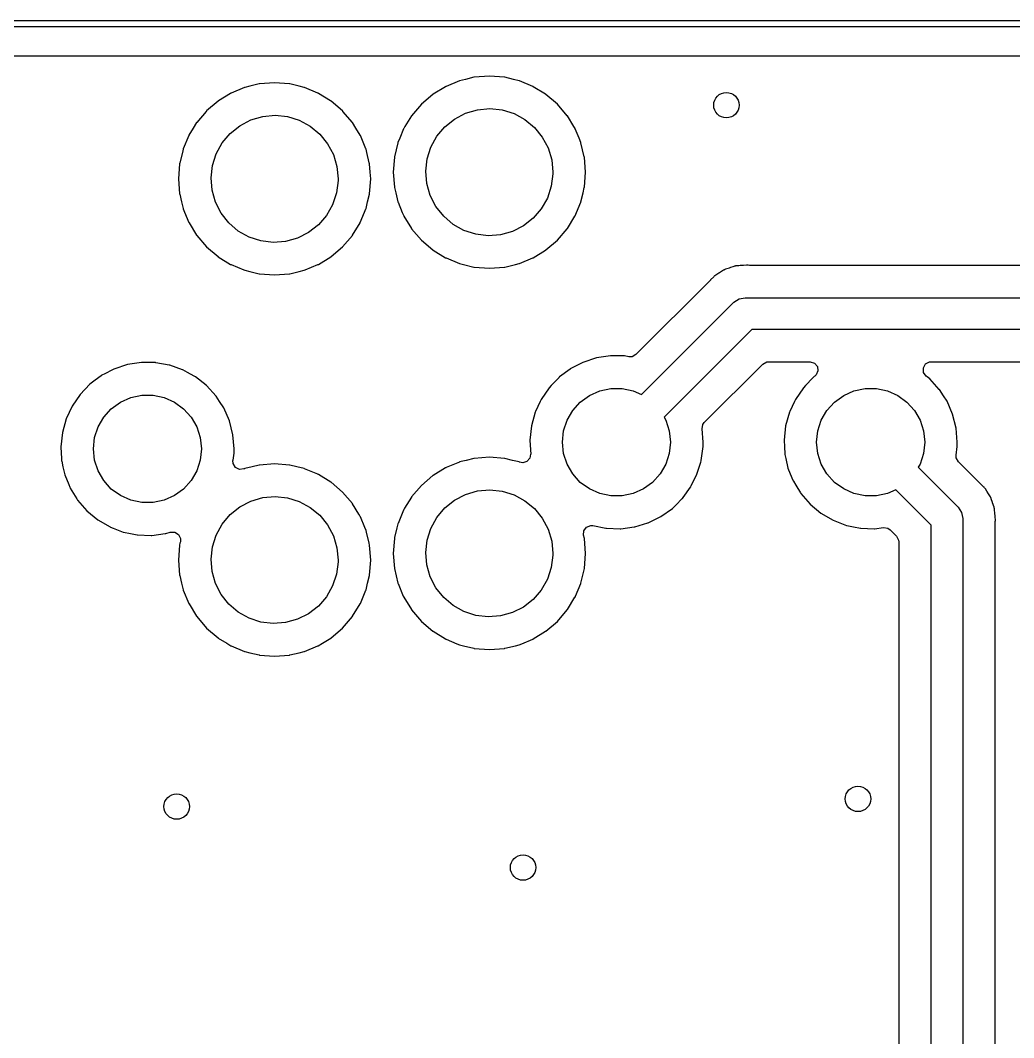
# Model space of a CAD drawing. Extents: x 10 to 287, y -200 to -10.
# Drawn here: x 130.97 to 146.6, y -71.2 to -55.19 of the extents above; entities that cross this region are included whole.
import ezdxf

# ---------------------------------------------------------------- set-up
doc = ezdxf.new("R2010")
doc.units = 0
doc.layers.add('BLACK', color=7, linetype='CONTINUOUS')

msp = doc.modelspace()

# ---------------------------------------------------------------- linework, layer by layer
at = {"layer": 'BLACK', "linetype": 'CONTINUOUS'}
for p, q in [((98.155, -55.185), (177.79, -55.185)), ((177.74, -55.285), (98.205, -55.285)), ((100.78, -55.7435), (175.6, -55.7435)), ((134.728, -56.1866), (134.583, -56.2216)), ((134.733, -56.1855), (134.728, -56.1866)), ((134.728, -56.1866), (134.728, -56.1866)), ((134.97, -56.1668), (134.733, -56.1855)), ((135.207, -56.1855), (134.97, -56.1668)), ((135.212, -56.1866), (135.207, -56.1855)), ((135.357, -56.2216), (135.212, -56.1866)), ((135.212, -56.1866), (135.212, -56.1866)), ((137.878, -56.1378), (137.668, -56.2249)), ((137.882, -56.1359), (137.878, -56.1378)), ((137.878, -56.1378), (137.878, -56.1378)), ((137.972, -56.1144), (137.882, -56.1359)), ((138.108, -56.0816), (137.972, -56.1144)), ((138.113, -56.0805), (138.108, -56.0816)), ((138.108, -56.0816), (138.108, -56.0816)), ((138.35, -56.0618), (138.113, -56.0805)), ((138.587, -56.0805), (138.35, -56.0618)), ((138.592, -56.0816), (138.587, -56.0805)), ((138.728, -56.1144), (138.592, -56.0816)), ((138.592, -56.0816), (138.592, -56.0816)), ((138.818, -56.1359), (138.728, -56.1144)), ((138.822, -56.1378), (138.818, -56.1359)), ((139.032, -56.2249), (138.822, -56.1378)), ((138.822, -56.1378), (138.822, -56.1378)), ((134.279, -56.3343), (134.088, -56.4513)), ((134.283, -56.3318), (134.279, -56.3343)), ((134.288, -56.3299), (134.283, -56.3318)), ((134.498, -56.2428), (134.288, -56.3299)), ((134.288, -56.3299), (134.288, -56.3299)), ((134.502, -56.2409), (134.498, -56.2428)), ((134.498, -56.2428), (134.498, -56.2428)), ((134.583, -56.2216), (134.502, -56.2409)), ((135.438, -56.2409), (135.357, -56.2216)), ((135.442, -56.2428), (135.438, -56.2409)), ((135.652, -56.3299), (135.442, -56.2428)), ((135.442, -56.2428), (135.442, -56.2428)), ((135.657, -56.3318), (135.652, -56.3299)), ((135.652, -56.3299), (135.652, -56.3299)), ((135.661, -56.3343), (135.657, -56.3318)), ((135.852, -56.4513), (135.661, -56.3343)), ((137.461, -56.3508), (137.28, -56.505)), ((137.465, -56.3482), (137.461, -56.3508)), ((137.659, -56.2293), (137.465, -56.3482)), ((137.465, -56.3482), (137.465, -56.3482)), ((137.663, -56.2268), (137.659, -56.2293)), ((137.668, -56.2249), (137.663, -56.2268)), ((137.668, -56.2249), (137.668, -56.2249)), ((139.037, -56.2268), (139.032, -56.2249)), ((139.032, -56.2249), (139.032, -56.2249)), ((139.041, -56.2293), (139.037, -56.2268)), ((139.235, -56.3482), (139.041, -56.2293)), ((139.239, -56.3508), (139.235, -56.3482)), ((139.235, -56.3482), (139.235, -56.3482)), ((139.42, -56.505), (139.239, -56.3508)), ((134.081, -56.4558), (133.9, -56.61)), ((134.088, -56.4513), (134.081, -56.4558)), ((135.859, -56.4558), (135.852, -56.4513)), ((136.04, -56.61), (135.859, -56.4558)), ((137.28, -56.505), (137.126, -56.6856)), ((139.574, -56.6856), (139.42, -56.505)), ((133.894, -56.6177), (133.746, -56.7906)), ((133.897, -56.6138), (133.894, -56.6177)), ((133.9, -56.61), (133.897, -56.6138)), ((134.783, -56.6977), (134.977, -56.68)), ((134.977, -56.68), (135.171, -56.7004)), ((136.043, -56.6138), (136.04, -56.61)), ((136.046, -56.6177), (136.043, -56.6138)), ((136.194, -56.7906), (136.046, -56.6177)), ((137.802, -56.7382), (137.975, -56.6478)), ((137.975, -56.6478), (138.163, -56.5927)), ((138.163, -56.5927), (138.357, -56.575)), ((138.357, -56.575), (138.551, -56.5954)), ((138.551, -56.5954), (138.738, -56.6531)), ((138.738, -56.6531), (138.909, -56.746)), ((133.743, -56.7948), (133.689, -56.8838)), ((133.746, -56.7906), (133.743, -56.7948)), ((133.743, -56.7948), (133.743, -56.7948)), ((134.27, -56.9655), (134.422, -56.8432)), ((134.422, -56.8432), (134.595, -56.7528)), ((134.595, -56.7528), (134.783, -56.6977)), ((135.171, -56.7004), (135.358, -56.7581)), ((135.358, -56.7581), (135.529, -56.851)), ((136.197, -56.7948), (136.194, -56.7906)), ((136.251, -56.8838), (136.197, -56.7948)), ((136.197, -56.7948), (136.197, -56.7948)), ((137.123, -56.6898), (137.021, -56.8572)), ((137.126, -56.6856), (137.123, -56.6898)), ((137.123, -56.6898), (137.123, -56.6898)), ((137.65, -56.8605), (137.802, -56.7382)), ((138.909, -56.746), (139.06, -56.8704)), ((139.577, -56.6898), (139.574, -56.6856)), ((139.679, -56.8572), (139.577, -56.6898)), ((139.577, -56.6898), (139.577, -56.6898)), ((133.62, -56.9976), (133.533, -57.2078)), ((133.622, -56.993), (133.62, -56.9976)), ((133.62, -56.9976), (133.62, -56.9976)), ((133.689, -56.8838), (133.622, -56.993)), ((134.145, -57.115), (134.27, -56.9655)), ((135.529, -56.851), (135.68, -56.9754)), ((135.68, -56.9754), (135.803, -57.1266)), ((136.318, -56.993), (136.251, -56.8838)), ((136.32, -56.9976), (136.318, -56.993)), ((136.407, -57.2078), (136.32, -56.9976)), ((136.32, -56.9976), (136.32, -56.9976)), ((137, -56.8926), (136.939, -57.0406)), ((137.002, -56.888), (137, -56.8926)), ((137, -56.8926), (137, -56.8926)), ((137.021, -56.8572), (137.002, -56.888)), ((137.525, -57.01), (137.65, -56.8605)), ((139.06, -56.8704), (139.183, -57.0216)), ((139.698, -56.888), (139.679, -56.8572)), ((139.7, -56.8926), (139.698, -56.888)), ((139.761, -57.0406), (139.7, -56.8926)), ((139.7, -56.8926), (139.7, -56.8926)), ((134.051, -57.2861), (134.145, -57.115)), ((135.803, -57.1266), (135.895, -57.2989)), ((136.91, -57.1122), (136.857, -57.3307)), ((136.911, -57.1074), (136.91, -57.1122)), ((136.939, -57.0406), (136.911, -57.1074)), ((137.431, -57.1811), (137.525, -57.01)), ((139.183, -57.0216), (139.275, -57.1939)), ((139.789, -57.1074), (139.761, -57.0406)), ((139.79, -57.1122), (139.789, -57.1074)), ((139.843, -57.3307), (139.79, -57.1122)), ((133.519, -57.2635), (133.48, -57.4262)), ((133.531, -57.2124), (133.519, -57.2635)), ((133.533, -57.2078), (133.531, -57.2124)), ((133.992, -57.4721), (134.051, -57.2861)), ((135.895, -57.2989), (135.951, -57.4858)), ((136.409, -57.2124), (136.407, -57.2078)), ((136.421, -57.2635), (136.409, -57.2124)), ((136.46, -57.4262), (136.421, -57.2635)), ((137.372, -57.3671), (137.431, -57.1811)), ((139.275, -57.1939), (139.331, -57.3808)), ((133.475, -57.4433), (133.457, -57.68)), ((133.48, -57.4262), (133.475, -57.4433)), ((133.97, -57.666), (133.992, -57.4721)), ((136.465, -57.4433), (136.46, -57.4262)), ((136.475, -57.575), (136.465, -57.4433)), ((136.855, -57.3383), (136.837, -57.575)), ((136.857, -57.3307), (136.855, -57.3383)), ((137.35, -57.561), (137.372, -57.3671)), ((139.331, -57.3808), (139.35, -57.575)), ((139.845, -57.3383), (139.843, -57.3307)), ((139.863, -57.575), (139.845, -57.3383)), ((135.951, -57.4858), (135.97, -57.68)), ((136.483, -57.68), (136.475, -57.575)), ((136.837, -57.575), (136.855, -57.8117)), ((137.366, -57.7555), (137.35, -57.561)), ((139.35, -57.6029), (139.325, -57.7965)), ((139.35, -57.575), (139.35, -57.6029)), ((139.845, -57.8117), (139.863, -57.575)), ((133.457, -57.68), (133.475, -57.9167)), ((133.986, -57.8605), (133.97, -57.666)), ((135.97, -57.7079), (135.945, -57.9015)), ((135.97, -57.68), (135.97, -57.7079)), ((136.465, -57.9167), (136.483, -57.68)), ((137.42, -57.9431), (137.366, -57.7555)), ((139.325, -57.7965), (139.264, -57.9817)), ((133.475, -57.9167), (133.477, -57.9215)), ((133.477, -57.9215), (133.477, -57.9215)), ((133.477, -57.9215), (133.506, -58.0426)), ((134.04, -58.0481), (133.986, -57.8605)), ((135.945, -57.9015), (135.884, -58.0867)), ((136.434, -58.0426), (136.463, -57.9215)), ((136.463, -57.9215), (136.465, -57.9167)), ((136.463, -57.9215), (136.463, -57.9215)), ((136.855, -57.8117), (136.857, -57.8165)), ((136.857, -57.8165), (136.857, -57.8165)), ((136.857, -57.8165), (136.876, -57.8983)), ((136.876, -57.8983), (136.911, -58.0426)), ((137.509, -58.1167), (137.42, -57.9431)), ((139.789, -58.0426), (139.824, -57.8983)), ((139.824, -57.8983), (139.843, -57.8165)), ((139.843, -57.8165), (139.845, -57.8117)), ((139.843, -57.8165), (139.843, -57.8165)), ((133.506, -58.0426), (133.531, -58.1476)), ((134.129, -58.2217), (134.04, -58.0481)), ((135.884, -58.0867), (135.787, -58.2564)), ((136.409, -58.1476), (136.434, -58.0426)), ((136.911, -58.0426), (136.913, -58.0472)), ((136.913, -58.0472), (136.913, -58.0472)), ((136.913, -58.0472), (136.98, -58.2106)), ((137.631, -58.2697), (137.509, -58.1167)), ((139.264, -57.9817), (139.167, -58.1514)), ((139.72, -58.2106), (139.787, -58.0472)), ((139.787, -58.0472), (139.789, -58.0426)), ((139.787, -58.0472), (139.787, -58.0472)), ((133.531, -58.1476), (133.533, -58.1522)), ((133.533, -58.1522), (133.533, -58.1522)), ((133.533, -58.1522), (133.554, -58.203)), ((133.554, -58.203), (133.622, -58.367)), ((134.251, -58.3747), (134.129, -58.2217)), ((135.787, -58.2564), (135.66, -58.4042)), ((136.318, -58.367), (136.386, -58.203)), ((136.386, -58.203), (136.407, -58.1522)), ((136.407, -58.1522), (136.409, -58.1476)), ((136.407, -58.1522), (136.407, -58.1522)), ((136.98, -58.2106), (137.002, -58.262)), ((137.002, -58.262), (137.004, -58.2662)), ((137.004, -58.2662), (137.123, -58.4602)), ((137.779, -58.3961), (137.631, -58.2697)), ((139.167, -58.1514), (139.04, -58.2992)), ((139.577, -58.4602), (139.696, -58.2662)), ((139.696, -58.2662), (139.698, -58.262)), ((139.698, -58.262), (139.72, -58.2106)), ((133.622, -58.367), (133.624, -58.3712)), ((133.624, -58.3712), (133.743, -58.5652)), ((134.399, -58.5011), (134.251, -58.3747)), ((135.66, -58.4042), (135.506, -58.5243)), ((136.197, -58.5652), (136.316, -58.3712)), ((136.316, -58.3712), (136.318, -58.367)), ((137.95, -58.4914), (137.779, -58.3961)), ((138.886, -58.4193), (138.712, -58.5073)), ((139.04, -58.2992), (138.886, -58.4193)), ((133.743, -58.5652), (133.743, -58.5652)), ((133.743, -58.5652), (133.746, -58.5694)), ((133.746, -58.5694), (133.9, -58.75)), ((134.57, -58.5964), (134.399, -58.5011)), ((134.755, -58.6567), (134.57, -58.5964)), ((135.506, -58.5243), (135.332, -58.6123)), ((136.04, -58.75), (136.194, -58.5694)), ((136.194, -58.5694), (136.197, -58.5652)), ((136.197, -58.5652), (136.197, -58.5652)), ((137.123, -58.4602), (137.123, -58.4602)), ((137.123, -58.4602), (137.126, -58.4644)), ((137.126, -58.4644), (137.28, -58.645)), ((138.135, -58.5517), (137.95, -58.4914)), ((138.329, -58.5748), (138.135, -58.5517)), ((138.524, -58.5598), (138.329, -58.5748)), ((138.712, -58.5073), (138.524, -58.5598)), ((139.42, -58.645), (139.574, -58.4644)), ((139.574, -58.4644), (139.577, -58.4602)), ((139.577, -58.4602), (139.577, -58.4602)), ((133.9, -58.75), (134.081, -58.9042)), ((134.949, -58.6798), (134.755, -58.6567)), ((135.144, -58.6648), (134.949, -58.6798)), ((135.332, -58.6123), (135.144, -58.6648)), ((135.859, -58.9042), (136.04, -58.75)), ((137.28, -58.645), (137.461, -58.7992)), ((139.239, -58.7992), (139.42, -58.645)), ((134.081, -58.9042), (134.085, -58.9068)), ((134.085, -58.9068), (134.085, -58.9068)), ((134.085, -58.9068), (134.279, -59.0256)), ((135.661, -59.0256), (135.855, -58.9068)), ((135.855, -58.9068), (135.859, -58.9042)), ((135.855, -58.9068), (135.855, -58.9068)), ((137.461, -58.7992), (137.465, -58.8018)), ((137.465, -58.8018), (137.465, -58.8018)), ((137.465, -58.8018), (137.659, -58.9207)), ((137.659, -58.9207), (137.663, -58.9232)), ((137.663, -58.9232), (137.668, -58.9251)), ((139.032, -58.9251), (139.037, -58.9232)), ((139.037, -58.9232), (139.041, -58.9207)), ((139.041, -58.9207), (139.235, -58.8018)), ((139.235, -58.8018), (139.239, -58.7992)), ((139.235, -58.8018), (139.235, -58.8018)), ((134.279, -59.0256), (134.283, -59.0282)), ((134.283, -59.0282), (134.288, -59.0301)), ((134.288, -59.0301), (134.288, -59.0301)), ((134.288, -59.0301), (134.487, -59.1126)), ((135.453, -59.1126), (135.652, -59.0301)), ((135.652, -59.0301), (135.657, -59.0282)), ((135.652, -59.0301), (135.652, -59.0301)), ((135.657, -59.0282), (135.661, -59.0256)), ((137.668, -58.9251), (137.668, -58.9251)), ((137.668, -58.9251), (137.878, -59.0122)), ((137.878, -59.0122), (137.882, -59.0141)), ((137.882, -59.0141), (137.941, -59.0282)), ((137.941, -59.0282), (138.108, -59.0684)), ((138.108, -59.0684), (138.108, -59.0684)), ((138.108, -59.0684), (138.113, -59.0695)), ((138.113, -59.0695), (138.35, -59.0882)), ((138.35, -59.0882), (138.587, -59.0695)), ((138.587, -59.0695), (138.592, -59.0684)), ((138.592, -59.0684), (138.759, -59.0282)), ((138.592, -59.0684), (138.592, -59.0684)), ((138.759, -59.0282), (138.818, -59.0141)), ((138.818, -59.0141), (138.822, -59.0122)), ((138.822, -59.0122), (139.032, -58.9251)), ((139.032, -58.9251), (139.032, -58.9251)), ((142.127, -59.0832), (142.064, -59.1034)), ((142.131, -59.0817), (142.127, -59.0832)), ((142.199, -59.0568), (142.131, -59.0817)), ((142.207, -59.056), (142.199, -59.0568)), ((142.212, -59.0546), (142.207, -59.056)), ((142.218, -59.0534), (142.212, -59.0546)), ((142.225, -59.0511), (142.218, -59.0534)), ((142.233, -59.0505), (142.225, -59.0511)), ((142.273, -59.0473), (142.233, -59.0505)), ((142.233, -59.0505), (142.233, -59.0505)), ((142.298, -59.0452), (142.273, -59.0473)), ((142.302, -59.0448), (142.298, -59.0452)), ((142.327, -59.0419), (142.302, -59.0448)), ((142.331, -59.0415), (142.327, -59.0419)), ((142.327, -59.0419), (142.327, -59.0419)), ((142.339, -59.0415), (142.331, -59.0415)), ((142.349, -59.0411), (142.339, -59.0415)), ((142.394, -59.0374), (142.349, -59.0411)), ((142.402, -59.0368), (142.394, -59.0374)), ((142.394, -59.0374), (142.394, -59.0374)), ((142.423, -59.04), (142.402, -59.0368)), ((142.423, -59.0401), (142.423, -59.04)), ((142.442, -59.0415), (142.423, -59.0401)), ((149.409, -59.0415), (142.442, -59.0415)), ((134.487, -59.1126), (134.502, -59.1191)), ((134.502, -59.1191), (134.583, -59.1384)), ((134.583, -59.1384), (134.728, -59.1734)), ((134.728, -59.1734), (134.728, -59.1734)), ((134.728, -59.1734), (134.733, -59.1745)), ((134.733, -59.1745), (134.97, -59.1932)), ((134.97, -59.1932), (135.207, -59.1745)), ((135.207, -59.1745), (135.212, -59.1734)), ((135.212, -59.1734), (135.357, -59.1384)), ((135.212, -59.1734), (135.212, -59.1734)), ((135.357, -59.1384), (135.438, -59.1191)), ((135.438, -59.1191), (135.453, -59.1126)), ((141.88, -59.2195), (141.832, -59.2704)), ((141.885, -59.2141), (141.88, -59.2195)), ((141.88, -59.2195), (141.88, -59.2195)), ((141.891, -59.2101), (141.885, -59.2141)), ((141.895, -59.2074), (141.891, -59.2101)), ((141.897, -59.2048), (141.895, -59.2074)), ((141.898, -59.2048), (141.897, -59.2048)), ((141.906, -59.1974), (141.898, -59.2048)), ((141.911, -59.1945), (141.906, -59.1974)), ((141.96, -59.1647), (141.911, -59.1945)), ((141.911, -59.1945), (141.911, -59.1945)), ((141.968, -59.1595), (141.96, -59.1647)), ((141.972, -59.1572), (141.968, -59.1595)), ((142.033, -59.1172), (141.972, -59.1572)), ((142.04, -59.1147), (142.033, -59.1172)), ((142.045, -59.112), (142.04, -59.1147)), ((142.051, -59.1094), (142.045, -59.112)), ((142.057, -59.1056), (142.051, -59.1094)), ((142.064, -59.1034), (142.057, -59.1056)), ((142.064, -59.1034), (142.064, -59.1034)), ((141.829, -59.2728), (140.657, -60.445)), ((141.832, -59.2704), (141.829, -59.2728)), ((142.279, -59.569), (142.375, -59.55)), ((142.375, -59.55), (150.2, -59.55)), ((140.746, -61.0758), (142.198, -59.6232)), ((142.198, -59.6232), (142.279, -59.569)), ((142.198, -59.6232), (142.198, -59.6232)), ((142.479, -60.05), (141.098, -61.4303)), ((150.096, -60.05), (142.479, -60.05)), ((140.034, -60.499), (139.822, -60.5684)), ((140.255, -60.4652), (140.034, -60.499)), ((140.26, -60.4652), (140.255, -60.4652)), ((140.404, -60.467), (140.26, -60.4652)), ((140.26, -60.4652), (140.26, -60.4652)), ((140.478, -60.4679), (140.404, -60.467)), ((140.546, -60.48), (140.478, -60.4679)), ((140.595, -60.479), (140.546, -60.48)), ((140.657, -60.445), (140.595, -60.479)), ((132.442, -60.6734), (132.411, -60.6891)), ((132.654, -60.604), (132.442, -60.6734)), ((132.875, -60.5702), (132.654, -60.604)), ((132.88, -60.5702), (132.875, -60.5702)), ((133.024, -60.572), (132.88, -60.5702)), ((132.88, -60.5702), (132.88, -60.5702)), ((133.098, -60.5729), (133.024, -60.572)), ((133.103, -60.5738), (133.098, -60.5729)), ((133.313, -60.6112), (133.103, -60.5738)), ((133.103, -60.5738), (133.103, -60.5738)), ((133.318, -60.6121), (133.313, -60.6112)), ((133.313, -60.6112), (133.313, -60.6112)), ((133.323, -60.6138), (133.318, -60.6121)), ((133.524, -60.6849), (133.323, -60.6138)), ((133.323, -60.6138), (133.323, -60.6138)), ((133.529, -60.6866), (133.524, -60.6849)), ((133.524, -60.6849), (133.524, -60.6849)), ((139.619, -60.6746), (139.455, -60.7978)), ((139.624, -60.6715), (139.619, -60.6746)), ((139.619, -60.6746), (139.619, -60.6746)), ((139.822, -60.5684), (139.624, -60.6715)), ((141.732, -61.5153), (142.652, -60.5954)), ((142.652, -60.5954), (142.715, -60.5614)), ((142.715, -60.5614), (142.741, -60.5585)), ((142.741, -60.5585), (143.396, -60.5585)), ((143.396, -60.5585), (143.465, -60.5785)), ((143.465, -60.5785), (143.511, -60.6322)), ((143.511, -60.6322), (143.521, -60.7024)), ((145.179, -60.6545), (145.214, -60.5931)), ((145.182, -60.7255), (145.179, -60.6545)), ((145.214, -60.5931), (145.278, -60.5607)), ((145.278, -60.5607), (145.301, -60.5585)), ((145.301, -60.5585), (147.396, -60.5585)), ((132.239, -60.7796), (132.145, -60.8502)), ((132.244, -60.7765), (132.239, -60.7796)), ((132.239, -60.7796), (132.239, -60.7796)), ((132.311, -60.7414), (132.244, -60.7765)), ((132.411, -60.6891), (132.311, -60.7414)), ((133.599, -60.7255), (133.529, -60.6866)), ((133.704, -60.7834), (133.599, -60.7255)), ((133.724, -60.7946), (133.704, -60.7834)), ((133.728, -60.7978), (133.724, -60.7946)), ((133.896, -60.9298), (133.728, -60.7978)), ((133.728, -60.7978), (133.728, -60.7978)), ((139.441, -60.8094), (139.322, -60.9346)), ((139.445, -60.8056), (139.441, -60.8094)), ((139.455, -60.7978), (139.445, -60.8056)), ((143.441, -60.8094), (143.322, -60.9346)), ((143.445, -60.8056), (143.441, -60.8094)), ((143.463, -60.7921), (143.445, -60.8056)), ((143.472, -60.7853), (143.463, -60.7921)), ((143.492, -60.767), (143.472, -60.7853)), ((143.521, -60.7024), (143.492, -60.767)), ((145.223, -60.7834), (145.182, -60.7255)), ((145.241, -60.7978), (145.223, -60.7834)), ((145.28, -60.8281), (145.241, -60.7978)), ((145.43, -60.9933), (145.28, -60.8281)), ((132.065, -60.9106), (131.911, -61.0721)), ((132.145, -60.8502), (132.065, -60.9106)), ((133.896, -60.9299), (133.896, -60.9298)), ((133.9, -60.9331), (133.896, -60.9299)), ((134.05, -61.0983), (133.9, -60.9331)), ((139.291, -60.9671), (139.165, -61.1517)), ((139.322, -60.9346), (139.291, -60.9671)), ((140.087, -61.0166), (140.261, -60.9797)), ((140.261, -60.9797), (140.439, -60.9797)), ((140.439, -60.9797), (140.613, -61.0166)), ((143.291, -60.9671), (143.165, -61.1517)), ((143.322, -60.9346), (143.291, -60.9671)), ((144.087, -61.0166), (144.261, -60.9797)), ((144.261, -60.9797), (144.439, -60.9797)), ((144.439, -60.9797), (144.613, -61.0166)), ((145.433, -60.9976), (145.43, -60.9933)), ((145.495, -61.0945), (145.433, -60.9976)), ((145.433, -60.9976), (145.433, -60.9976)), ((131.911, -61.0721), (131.785, -61.2567)), ((132.545, -61.1939), (132.707, -61.1216)), ((132.707, -61.1216), (132.881, -61.0847)), ((132.881, -61.0847), (133.059, -61.0847)), ((133.059, -61.0847), (133.233, -61.1216)), ((133.233, -61.1216), (133.395, -61.1939)), ((134.053, -61.1026), (134.05, -61.0983)), ((134.106, -61.1856), (134.053, -61.1026)), ((134.053, -61.1026), (134.053, -61.1026)), ((139.165, -61.1517), (139.149, -61.1856)), ((139.781, -61.1933), (139.925, -61.0889)), ((139.925, -61.0889), (140.087, -61.0166)), ((140.613, -61.0166), (140.746, -61.0758)), ((143.165, -61.1517), (143.149, -61.1856)), ((143.781, -61.1933), (143.925, -61.0889)), ((143.925, -61.0889), (144.087, -61.0166)), ((144.613, -61.0166), (144.775, -61.0889)), ((144.775, -61.0889), (144.919, -61.1933)), ((145.551, -61.1808), (145.495, -61.0945)), ((131.785, -61.2567), (131.691, -61.4593)), ((132.282, -61.4304), (132.401, -61.2983)), ((132.401, -61.2983), (132.545, -61.1939)), ((133.395, -61.1939), (133.539, -61.2983)), ((133.539, -61.2983), (133.658, -61.4304)), ((134.171, -61.2858), (134.106, -61.1856)), ((134.26, -61.4907), (134.171, -61.2858)), ((139.149, -61.1856), (139.076, -61.3419)), ((139.573, -61.4793), (139.662, -61.3254)), ((139.662, -61.3254), (139.781, -61.1933)), ((143.149, -61.1856), (143.076, -61.3419)), ((143.573, -61.4793), (143.662, -61.3254)), ((143.662, -61.3254), (143.781, -61.1933)), ((144.919, -61.1933), (145.038, -61.3254)), ((145.038, -61.3254), (145.127, -61.4793)), ((145.64, -61.3857), (145.551, -61.1808)), ((131.691, -61.4593), (131.631, -61.6746)), ((132.193, -61.5843), (132.282, -61.4304)), ((133.658, -61.4304), (133.747, -61.5843)), ((139.071, -61.3543), (139.011, -61.5696)), ((139.076, -61.3419), (139.071, -61.3543)), ((139.519, -61.6483), (139.573, -61.4793)), ((141.098, -61.4303), (141.127, -61.4793)), ((141.127, -61.4793), (141.181, -61.6483)), ((143.071, -61.3543), (143.011, -61.5696)), ((143.076, -61.3419), (143.071, -61.3543)), ((143.519, -61.6483), (143.573, -61.4793)), ((145.127, -61.4793), (145.181, -61.6483)), ((145.695, -61.6024), (145.64, -61.3857)), ((132.139, -61.7533), (132.193, -61.5843)), ((133.747, -61.5843), (133.801, -61.7533)), ((134.315, -61.7074), (134.26, -61.4907)), ((139.011, -61.5696), (138.987, -61.7917)), ((141.696, -61.6147), (141.71, -61.5452)), ((141.713, -61.825), (141.696, -61.6147)), ((141.71, -61.5452), (141.732, -61.5153)), ((143.011, -61.5696), (142.987, -61.7917)), ((145.713, -61.825), (145.695, -61.6024)), ((131.631, -61.6746), (131.607, -61.8967)), ((132.12, -61.93), (132.139, -61.7533)), ((133.801, -61.7533), (133.82, -61.93)), ((134.333, -61.93), (134.315, -61.7074)), ((138.987, -61.7917), (138.988, -61.7968)), ((138.988, -61.7968), (138.988, -61.7969)), ((138.988, -61.7969), (139, -62.0147)), ((139.5, -61.825), (139.519, -61.6483)), ((141.181, -61.6483), (141.2, -61.825)), ((142.987, -61.7917), (142.988, -61.7968)), ((142.988, -61.7968), (142.988, -61.7969)), ((142.988, -61.7969), (142.993, -61.8916)), ((143.5, -61.825), (143.519, -61.6483)), ((145.181, -61.6483), (145.2, -61.825)), ((131.607, -61.8967), (131.608, -61.9018)), ((131.608, -61.9018), (131.608, -61.9019)), ((131.608, -61.9019), (131.618, -62.0805)), ((132.139, -62.1067), (132.12, -61.93)), ((133.82, -61.93), (133.801, -62.1067)), ((134.332, -61.9966), (134.333, -61.93)), ((139.519, -62.0017), (139.5, -61.825)), ((141.2, -61.825), (141.181, -62.0017)), ((141.682, -62.1131), (141.712, -61.8916)), ((141.712, -61.8916), (141.713, -61.825)), ((142.993, -61.8916), (143, -62.0147)), ((143.519, -62.0017), (143.5, -61.825)), ((145.2, -61.825), (145.181, -62.0017)), ((145.694, -62.0264), (145.712, -61.8916)), ((145.712, -61.8916), (145.713, -61.825)), ((131.618, -62.0805), (131.62, -62.1197)), ((131.62, -62.1197), (131.621, -62.1248)), ((131.621, -62.1248), (131.621, -62.1248)), ((131.621, -62.1248), (131.641, -62.2129)), ((132.193, -62.2757), (132.139, -62.1067)), ((133.801, -62.1067), (133.747, -62.2757)), ((134.316, -62.1135), (134.317, -62.1085)), ((134.319, -62.1611), (134.316, -62.1135)), ((134.317, -62.1085), (134.332, -61.9966)), ((137.986, -62.111), (137.882, -62.1359)), ((138.108, -62.0816), (137.986, -62.111)), ((138.113, -62.0805), (138.108, -62.0816)), ((138.108, -62.0816), (138.108, -62.0816)), ((138.35, -62.0618), (138.113, -62.0805)), ((138.587, -62.0805), (138.35, -62.0618)), ((138.592, -62.0816), (138.587, -62.0805)), ((138.714, -62.111), (138.592, -62.0816)), ((138.592, -62.0816), (138.592, -62.0816)), ((138.818, -62.1359), (138.714, -62.111)), ((138.989, -62.0758), (138.942, -62.1293)), ((138.998, -62.0148), (138.989, -62.0758)), ((139, -62.0147), (138.998, -62.0148)), ((139.573, -62.1707), (139.519, -62.0017)), ((141.181, -62.0017), (141.127, -62.1707)), ((141.675, -62.1378), (141.681, -62.118)), ((141.681, -62.118), (141.682, -62.1131)), ((141.681, -62.118), (141.681, -62.118)), ((143, -62.0147), (143.001, -62.0198)), ((143.001, -62.0198), (143.001, -62.0198)), ((143.001, -62.0198), (143.015, -62.0816)), ((143.015, -62.0816), (143.049, -62.2326)), ((143.573, -62.1707), (143.519, -62.0017)), ((145.181, -62.0017), (145.127, -62.1707)), ((145.696, -62.0696), (145.694, -62.0264)), ((145.73, -62.1319), (145.696, -62.0696)), ((131.641, -62.2129), (131.669, -62.3376)), ((132.282, -62.4296), (132.193, -62.2757)), ((133.747, -62.2757), (133.658, -62.4296)), ((134.355, -62.2221), (134.319, -62.1611)), ((134.419, -62.2539), (134.355, -62.2221)), ((134.489, -62.2463), (134.419, -62.2539)), ((134.498, -62.2428), (134.489, -62.2463)), ((134.502, -62.2409), (134.498, -62.2428)), ((134.498, -62.2428), (134.498, -62.2428)), ((134.619, -62.2129), (134.502, -62.2409)), ((134.728, -62.1866), (134.619, -62.2129)), ((134.733, -62.1855), (134.728, -62.1866)), ((134.728, -62.1866), (134.728, -62.1866)), ((134.97, -62.1668), (134.733, -62.1855)), ((135.207, -62.1855), (134.97, -62.1668)), ((135.212, -62.1866), (135.207, -62.1855)), ((135.321, -62.2129), (135.212, -62.1866)), ((135.212, -62.1866), (135.212, -62.1866)), ((135.438, -62.2409), (135.321, -62.2129)), ((135.442, -62.2428), (135.438, -62.2409)), ((135.652, -62.3299), (135.442, -62.2428)), ((135.442, -62.2428), (135.442, -62.2428)), ((137.659, -62.2293), (137.465, -62.3482)), ((137.663, -62.2268), (137.659, -62.2293)), ((137.668, -62.2249), (137.663, -62.2268)), ((137.878, -62.1378), (137.668, -62.2249)), ((137.668, -62.2249), (137.668, -62.2249)), ((137.882, -62.1359), (137.878, -62.1378)), ((137.878, -62.1378), (137.878, -62.1378)), ((138.822, -62.1378), (138.818, -62.1359)), ((138.826, -62.1395), (138.822, -62.1378)), ((138.822, -62.1378), (138.822, -62.1378)), ((138.874, -62.1491), (138.826, -62.1395)), ((138.942, -62.1293), (138.874, -62.1491)), ((139.662, -62.3246), (139.573, -62.1707)), ((141.127, -62.1707), (141.038, -62.3246)), ((141.617, -62.3268), (141.675, -62.1378)), ((143.049, -62.2326), (143.111, -62.384)), ((143.662, -62.3246), (143.573, -62.1707)), ((145.127, -62.1707), (145.098, -62.2197)), ((145.098, -62.2197), (145.727, -62.8482)), ((146.077, -62.4795), (145.73, -62.1319)), ((131.669, -62.3376), (131.731, -62.489)), ((132.401, -62.5617), (132.282, -62.4296)), ((133.658, -62.4296), (133.539, -62.5617)), ((135.657, -62.3318), (135.652, -62.3299)), ((135.652, -62.3299), (135.652, -62.3299)), ((135.661, -62.3343), (135.657, -62.3318)), ((135.855, -62.4532), (135.661, -62.3343)), ((137.461, -62.3508), (137.28, -62.505)), ((137.465, -62.3482), (137.461, -62.3508)), ((137.465, -62.3482), (137.465, -62.3482)), ((139.781, -62.4567), (139.662, -62.3246)), ((141.038, -62.3246), (140.919, -62.4567)), ((141.527, -62.5088), (141.615, -62.3315)), ((141.615, -62.3315), (141.617, -62.3268)), ((141.615, -62.3315), (141.615, -62.3315)), ((143.111, -62.384), (143.13, -62.4312)), ((143.13, -62.4312), (143.133, -62.4396)), ((143.133, -62.4396), (143.171, -62.5018)), ((143.781, -62.4567), (143.662, -62.3246)), ((131.731, -62.489), (131.748, -62.5313)), ((131.748, -62.5313), (131.753, -62.5446)), ((131.753, -62.5446), (131.756, -62.549)), ((131.756, -62.549), (131.857, -62.7141)), ((132.545, -62.6661), (132.401, -62.5617)), ((133.539, -62.5617), (133.395, -62.6661)), ((135.859, -62.4558), (135.855, -62.4532)), ((135.855, -62.4532), (135.855, -62.4532)), ((136.04, -62.61), (135.859, -62.4558)), ((137.28, -62.505), (137.126, -62.6856)), ((137.975, -62.6478), (138.163, -62.5927)), ((138.163, -62.5927), (138.357, -62.575)), ((138.357, -62.575), (138.551, -62.5954)), ((138.551, -62.5954), (138.738, -62.6531)), ((139.925, -62.5611), (139.781, -62.4567)), ((140.087, -62.6334), (139.925, -62.5611)), ((140.775, -62.5611), (140.613, -62.6334)), ((140.919, -62.4567), (140.775, -62.5611)), ((141.398, -62.6954), (141.515, -62.5313)), ((141.515, -62.5313), (141.518, -62.5271)), ((141.518, -62.5271), (141.527, -62.5088)), ((143.171, -62.5018), (143.244, -62.6202)), ((143.925, -62.5611), (143.781, -62.4567)), ((144.087, -62.6334), (143.925, -62.5611)), ((144.746, -62.5742), (144.613, -62.6334)), ((145.3, -63.1286), (144.746, -62.5742)), ((146.08, -62.4819), (146.077, -62.4795)), ((146.131, -62.5301), (146.08, -62.4819)), ((146.136, -62.5351), (146.131, -62.5301)), ((146.131, -62.5301), (146.131, -62.5301)), ((146.14, -62.5413), (146.136, -62.5351)), ((146.143, -62.5445), (146.14, -62.5413)), ((146.145, -62.5475), (146.143, -62.5445)), ((146.147, -62.549), (146.145, -62.5475)), ((146.145, -62.5475), (146.145, -62.5475)), ((146.153, -62.5559), (146.147, -62.549)), ((146.156, -62.5607), (146.153, -62.5559)), ((146.178, -62.5981), (146.156, -62.5607)), ((146.156, -62.5607), (146.156, -62.5607)), ((146.188, -62.6138), (146.178, -62.5981)), ((131.857, -62.7141), (131.87, -62.7351)), ((131.87, -62.7351), (132.016, -62.9039)), ((132.707, -62.7384), (132.545, -62.6661)), ((132.881, -62.7753), (132.707, -62.7384)), ((133.233, -62.7384), (133.059, -62.7753)), ((133.395, -62.6661), (133.233, -62.7384)), ((134.422, -62.8432), (134.595, -62.7528)), ((134.595, -62.7528), (134.783, -62.6977)), ((134.783, -62.6977), (134.977, -62.68)), ((134.977, -62.68), (135.171, -62.7004)), ((135.171, -62.7004), (135.358, -62.7581)), ((135.358, -62.7581), (135.529, -62.851)), ((136.194, -62.7906), (136.04, -62.61)), ((137.123, -62.6898), (137.017, -62.8624)), ((137.126, -62.6856), (137.123, -62.6898)), ((137.123, -62.6898), (137.123, -62.6898)), ((137.65, -62.8605), (137.802, -62.7382)), ((137.802, -62.7382), (137.975, -62.6478)), ((138.738, -62.6531), (138.909, -62.746)), ((138.909, -62.746), (139.06, -62.8704)), ((140.261, -62.6703), (140.087, -62.6334)), ((140.439, -62.6703), (140.261, -62.6703)), ((140.613, -62.6334), (140.439, -62.6703)), ((141.283, -62.8135), (141.384, -62.7121)), ((141.384, -62.7121), (141.388, -62.7085)), ((141.388, -62.7085), (141.398, -62.6954)), ((143.244, -62.6202), (143.25, -62.6301)), ((143.25, -62.6301), (143.396, -62.7989)), ((144.261, -62.6703), (144.087, -62.6334)), ((144.439, -62.6703), (144.261, -62.6703)), ((144.613, -62.6334), (144.439, -62.6703)), ((146.19, -62.6183), (146.188, -62.6138)), ((146.193, -62.622), (146.19, -62.6183)), ((146.233, -62.6831), (146.193, -62.622)), ((146.235, -62.6899), (146.233, -62.6831)), ((146.238, -62.6954), (146.235, -62.6899)), ((146.241, -62.7008), (146.238, -62.6954)), ((146.244, -62.7071), (146.241, -62.7008)), ((146.247, -62.7141), (146.244, -62.7071)), ((146.267, -62.7765), (146.247, -62.7141)), ((146.247, -62.7141), (146.247, -62.7141)), ((132.016, -62.9039), (132.188, -63.0466)), ((133.059, -62.7753), (132.881, -62.7753)), ((134.27, -62.9655), (134.422, -62.8432)), ((135.529, -62.851), (135.68, -62.9754)), ((136.197, -62.7948), (136.194, -62.7906)), ((136.296, -62.9566), (136.197, -62.7948)), ((136.197, -62.7948), (136.197, -62.7948)), ((137, -62.8926), (136.913, -63.1028)), ((137.002, -62.888), (137, -62.8926)), ((137, -62.8926), (137, -62.8926)), ((137.017, -62.8624), (137.002, -62.888)), ((137.525, -63.01), (137.65, -62.8605)), ((139.06, -62.8704), (139.183, -63.0216)), ((141.048, -62.9959), (141.23, -62.8662)), ((141.23, -62.8662), (141.283, -62.8135)), ((143.396, -62.7989), (143.568, -62.9416)), ((145.727, -62.8482), (145.781, -62.9293)), ((146.268, -62.7807), (146.267, -62.7765)), ((146.293, -62.8493), (146.268, -62.7807)), ((146.294, -62.8566), (146.293, -62.8493)), ((146.295, -62.8624), (146.294, -62.8566)), ((146.297, -62.8684), (146.295, -62.8624)), ((146.299, -62.8754), (146.297, -62.8684)), ((146.299, -62.8827), (146.299, -62.8754)), ((146.305, -62.9481), (146.299, -62.8827)), ((146.299, -62.8827), (146.299, -62.8827)), ((132.188, -63.0466), (132.381, -63.1593)), ((134.145, -63.115), (134.27, -62.9655)), ((135.68, -62.9754), (135.803, -63.1266)), ((136.318, -62.993), (136.296, -62.9566)), ((136.32, -62.9976), (136.318, -62.993)), ((136.391, -63.1688), (136.32, -62.9976)), ((136.32, -62.9976), (136.32, -62.9976)), ((137.431, -63.1811), (137.525, -63.01)), ((139.183, -63.0216), (139.275, -63.1939)), ((140.847, -63.0942), (141.048, -62.9959)), ((143.568, -62.9416), (143.761, -63.0543)), ((143.761, -63.0543), (143.97, -63.134)), ((145.781, -62.9293), (145.8, -63.025)), ((145.8, -63.025), (145.8, -82.65)), ((146.305, -62.9525), (146.305, -62.9481)), ((146.308, -62.9807), (146.305, -62.9525)), ((146.308, -62.9888), (146.308, -62.9807)), ((146.309, -62.999), (146.308, -62.9888)), ((146.308, -63.0921), (146.31, -63.0731)), ((146.313, -63.0517), (146.309, -62.999)), ((146.31, -63.0731), (146.312, -63.0589)), ((146.312, -63.0589), (146.313, -63.0517)), ((146.312, -63.0589), (146.312, -63.0589)), ((132.381, -63.1593), (132.386, -63.1612)), ((132.386, -63.1612), (132.386, -63.1612)), ((132.386, -63.1612), (132.432, -63.1788)), ((132.432, -63.1788), (132.59, -63.239)), ((132.59, -63.239), (132.595, -63.2401)), ((132.595, -63.2401), (132.595, -63.2401)), ((132.595, -63.2401), (132.702, -63.2619)), ((133.258, -63.2619), (133.329, -63.2406)), ((133.329, -63.2406), (133.4, -63.2402)), ((133.4, -63.2402), (133.46, -63.2782)), ((134.051, -63.2861), (134.145, -63.115)), ((135.803, -63.1266), (135.895, -63.2989)), ((136.409, -63.2124), (136.391, -63.1688)), ((136.416, -63.2402), (136.409, -63.2124)), ((136.458, -63.4148), (136.416, -63.2402)), ((136.895, -63.1732), (136.859, -63.3232)), ((136.911, -63.1074), (136.895, -63.1732)), ((136.913, -63.1028), (136.911, -63.1074)), ((137.372, -63.3671), (137.431, -63.1811)), ((139.275, -63.1939), (139.331, -63.3808)), ((139.833, -63.2891), (139.836, -63.2182)), ((139.836, -63.2182), (139.878, -63.1604)), ((139.878, -63.1604), (139.944, -63.1342)), ((139.944, -63.1342), (139.98, -63.1362)), ((139.98, -63.1362), (140.184, -63.1775)), ((140.184, -63.1775), (140.184, -63.1775)), ((140.184, -63.1775), (140.189, -63.1786)), ((140.189, -63.1786), (140.194, -63.1788)), ((140.194, -63.1788), (140.194, -63.1788)), ((140.194, -63.1788), (140.407, -63.1866)), ((140.407, -63.1866), (140.407, -63.1866)), ((140.407, -63.1866), (140.412, -63.1868)), ((140.412, -63.1868), (140.417, -63.1861)), ((140.417, -63.1861), (140.628, -63.159)), ((140.417, -63.1861), (140.417, -63.1861)), ((140.628, -63.159), (140.633, -63.1584)), ((140.628, -63.159), (140.628, -63.159)), ((140.633, -63.1584), (140.639, -63.1568)), ((140.639, -63.1568), (140.842, -63.0957)), ((140.842, -63.0957), (140.847, -63.0942)), ((140.842, -63.0957), (140.842, -63.0957)), ((143.97, -63.134), (143.975, -63.1351)), ((143.975, -63.1351), (143.975, -63.1351)), ((143.975, -63.1351), (144.081, -63.1567)), ((144.081, -63.1567), (144.189, -63.1786)), ((144.189, -63.1786), (144.194, -63.1788)), ((144.194, -63.1788), (144.194, -63.1788)), ((144.194, -63.1788), (144.407, -63.1866)), ((144.407, -63.1866), (144.407, -63.1866)), ((144.407, -63.1866), (144.412, -63.1868)), ((144.412, -63.1868), (144.552, -63.1688)), ((144.552, -63.1688), (144.622, -63.18)), ((144.622, -63.18), (144.657, -63.2047)), ((144.657, -63.2047), (144.755, -63.3023)), ((145.3, -82.5464), (145.3, -63.1286)), ((146.308, -82.6371), (146.308, -63.0921)), ((132.702, -63.2619), (132.809, -63.2836)), ((132.809, -63.2836), (132.814, -63.2838)), ((132.814, -63.2838), (132.814, -63.2838)), ((132.814, -63.2838), (133.027, -63.2916)), ((133.027, -63.2916), (133.027, -63.2916)), ((133.027, -63.2916), (133.032, -63.2918)), ((133.032, -63.2918), (133.037, -63.2911)), ((133.037, -63.2911), (133.248, -63.264)), ((133.037, -63.2911), (133.037, -63.2911)), ((133.248, -63.264), (133.253, -63.2634)), ((133.248, -63.264), (133.248, -63.264)), ((133.253, -63.2634), (133.258, -63.2619)), ((133.258, -63.2619), (133.258, -63.2619)), ((133.46, -63.2782), (133.49, -63.3426)), ((133.488, -63.3907), (133.482, -63.4148)), ((133.49, -63.3426), (133.488, -63.3907)), ((133.992, -63.4721), (134.051, -63.2861)), ((135.895, -63.2989), (135.951, -63.4858)), ((136.855, -63.3383), (136.837, -63.575)), ((136.859, -63.3232), (136.855, -63.3383)), ((137.35, -63.561), (137.372, -63.3671)), ((139.331, -63.3808), (139.35, -63.575)), ((139.845, -63.3383), (139.833, -63.2891)), ((139.863, -63.575), (139.845, -63.3383)), ((144.755, -63.3023), (144.789, -63.3646)), ((144.789, -63.3646), (144.791, -63.3914)), ((144.791, -63.3914), (144.791, -82.2836)), ((133.475, -63.4433), (133.457, -63.68)), ((133.482, -63.4148), (133.475, -63.4433)), ((133.97, -63.666), (133.992, -63.4721)), ((135.951, -63.4858), (135.97, -63.68)), ((136.465, -63.4433), (136.458, -63.4148)), ((136.483, -63.68), (136.465, -63.4433)), ((137.366, -63.7555), (137.35, -63.561)), ((133.457, -63.68), (133.475, -63.9167)), ((133.986, -63.8605), (133.97, -63.666)), ((135.97, -63.7079), (135.945, -63.9015)), ((135.97, -63.68), (135.97, -63.7079)), ((136.465, -63.9167), (136.483, -63.68)), ((136.837, -63.575), (136.855, -63.8117)), ((139.35, -63.6029), (139.325, -63.7965)), ((139.35, -63.575), (139.35, -63.6029)), ((139.845, -63.8117), (139.863, -63.575)), ((134.04, -64.0481), (133.986, -63.8605)), ((136.855, -63.8117), (136.911, -64.0426)), ((137.42, -63.9431), (137.366, -63.7555)), ((139.325, -63.7965), (139.264, -63.9817)), ((139.789, -64.0426), (139.845, -63.8117)), ((133.475, -63.9167), (133.477, -63.9215)), ((133.477, -63.9215), (133.477, -63.9215)), ((133.477, -63.9215), (133.506, -64.0426)), ((133.506, -64.0426), (133.531, -64.1476)), ((134.129, -64.2217), (134.04, -64.0481)), ((135.945, -63.9015), (135.884, -64.0867)), ((136.409, -64.1476), (136.434, -64.0426)), ((136.434, -64.0426), (136.463, -63.9215)), ((136.463, -63.9215), (136.465, -63.9167)), ((136.463, -63.9215), (136.463, -63.9215)), ((136.911, -64.0426), (136.913, -64.0472)), ((136.913, -64.0472), (136.913, -64.0472)), ((136.913, -64.0472), (136.996, -64.2478)), ((137.509, -64.1167), (137.42, -63.9431)), ((139.264, -63.9817), (139.167, -64.1514)), ((139.704, -64.2478), (139.787, -64.0472)), ((139.787, -64.0472), (139.789, -64.0426)), ((139.787, -64.0472), (139.787, -64.0472)), ((133.531, -64.1476), (133.533, -64.1522)), ((133.533, -64.1522), (133.533, -64.1522)), ((133.533, -64.1522), (133.619, -64.3615)), ((135.884, -64.0867), (135.787, -64.2564)), ((136.321, -64.3615), (136.407, -64.1522)), ((136.407, -64.1522), (136.409, -64.1476)), ((136.407, -64.1522), (136.407, -64.1522)), ((137.631, -64.2697), (137.509, -64.1167)), ((139.167, -64.1514), (139.04, -64.2992)), ((133.619, -64.3615), (133.622, -64.367)), ((133.622, -64.367), (133.624, -64.3712)), ((134.251, -64.3747), (134.129, -64.2217)), ((135.787, -64.2564), (135.66, -64.4042)), ((136.316, -64.3712), (136.318, -64.367)), ((136.318, -64.367), (136.321, -64.3615)), ((136.996, -64.2478), (137.002, -64.262)), ((137.002, -64.262), (137.004, -64.2662)), ((137.004, -64.2662), (137.123, -64.4602)), ((137.779, -64.3961), (137.631, -64.2697)), ((139.04, -64.2992), (138.886, -64.4193)), ((139.577, -64.4602), (139.696, -64.2662)), ((139.696, -64.2662), (139.698, -64.262)), ((139.698, -64.262), (139.704, -64.2478)), ((133.624, -64.3712), (133.743, -64.5652)), ((134.399, -64.5011), (134.251, -64.3747)), ((134.57, -64.5964), (134.399, -64.5011)), ((135.506, -64.5243), (135.332, -64.6123)), ((135.66, -64.4042), (135.506, -64.5243)), ((136.197, -64.5652), (136.316, -64.3712)), ((137.123, -64.4602), (137.123, -64.4602)), ((137.123, -64.4602), (137.126, -64.4644)), ((137.126, -64.4644), (137.28, -64.645)), ((137.95, -64.4914), (137.779, -64.3961)), ((138.135, -64.5517), (137.95, -64.4914)), ((138.712, -64.5073), (138.524, -64.5598)), ((138.886, -64.4193), (138.712, -64.5073)), ((139.42, -64.645), (139.574, -64.4644)), ((139.574, -64.4644), (139.577, -64.4602)), ((139.577, -64.4602), (139.577, -64.4602)), ((133.743, -64.5652), (133.743, -64.5652)), ((133.743, -64.5652), (133.746, -64.5694)), ((133.746, -64.5694), (133.9, -64.75)), ((134.755, -64.6567), (134.57, -64.5964)), ((134.949, -64.6798), (134.755, -64.6567)), ((135.144, -64.6648), (134.949, -64.6798)), ((135.332, -64.6123), (135.144, -64.6648)), ((136.04, -64.75), (136.194, -64.5694)), ((136.194, -64.5694), (136.197, -64.5652)), ((136.197, -64.5652), (136.197, -64.5652)), ((137.28, -64.645), (137.461, -64.7992)), ((138.329, -64.5748), (138.135, -64.5517)), ((138.524, -64.5598), (138.329, -64.5748)), ((139.239, -64.7992), (139.42, -64.645)), ((133.9, -64.75), (134.081, -64.9042)), ((135.859, -64.9042), (136.04, -64.75)), ((137.461, -64.7992), (137.465, -64.8018)), ((137.465, -64.8018), (137.465, -64.8018)), ((137.465, -64.8018), (137.659, -64.9207)), ((139.041, -64.9207), (139.235, -64.8018)), ((139.235, -64.8018), (139.239, -64.7992)), ((139.235, -64.8018), (139.235, -64.8018)), ((134.081, -64.9042), (134.085, -64.9068)), ((134.085, -64.9068), (134.085, -64.9068)), ((134.085, -64.9068), (134.217, -64.9878)), ((134.217, -64.9878), (134.283, -65.0282)), ((135.657, -65.0282), (135.723, -64.9878)), ((135.723, -64.9878), (135.855, -64.9068)), ((135.855, -64.9068), (135.859, -64.9042)), ((135.855, -64.9068), (135.855, -64.9068)), ((137.659, -64.9207), (137.663, -64.9232)), ((137.663, -64.9232), (137.668, -64.9251)), ((137.668, -64.9251), (137.668, -64.9251)), ((137.668, -64.9251), (137.839, -64.9961)), ((137.839, -64.9961), (137.882, -65.0141)), ((138.818, -65.0141), (138.861, -64.9961)), ((138.861, -64.9961), (139.032, -64.9251)), ((139.032, -64.9251), (139.037, -64.9232)), ((139.032, -64.9251), (139.032, -64.9251)), ((139.037, -64.9232), (139.041, -64.9207)), ((134.283, -65.0282), (134.288, -65.0301)), ((134.288, -65.0301), (134.288, -65.0301)), ((134.288, -65.0301), (134.498, -65.1172)), ((134.498, -65.1172), (134.502, -65.1191)), ((134.502, -65.1191), (134.583, -65.1384)), ((134.583, -65.1384), (134.728, -65.1734)), ((135.212, -65.1734), (135.357, -65.1384)), ((135.357, -65.1384), (135.438, -65.1191)), ((135.438, -65.1191), (135.442, -65.1172)), ((135.442, -65.1172), (135.652, -65.0301)), ((135.652, -65.0301), (135.657, -65.0282)), ((135.652, -65.0301), (135.652, -65.0301)), ((137.882, -65.0141), (137.941, -65.0282)), ((137.941, -65.0282), (138.108, -65.0684)), ((138.108, -65.0684), (138.108, -65.0684)), ((138.108, -65.0684), (138.113, -65.0695)), ((138.113, -65.0695), (138.35, -65.0882)), ((138.35, -65.0882), (138.587, -65.0695)), ((138.587, -65.0695), (138.592, -65.0684)), ((138.592, -65.0684), (138.759, -65.0282)), ((138.592, -65.0684), (138.592, -65.0684)), ((138.759, -65.0282), (138.818, -65.0141)), ((134.728, -65.1734), (134.728, -65.1734)), ((134.728, -65.1734), (134.733, -65.1745)), ((134.733, -65.1745), (134.97, -65.1932)), ((134.97, -65.1932), (135.207, -65.1745)), ((135.207, -65.1745), (135.212, -65.1734)), ((135.212, -65.1734), (135.212, -65.1734))]:
    msp.add_line(p, q, dxfattribs=at)
at = {"layer": 'BLACK'}
for centre in [(142.08, -56.52), (144.15, -67.44), (133.43, -67.56), (138.88, -68.52)]:
    msp.add_circle(centre, 0.2, dxfattribs=at)

doc.saveas('drawing.dxf')
